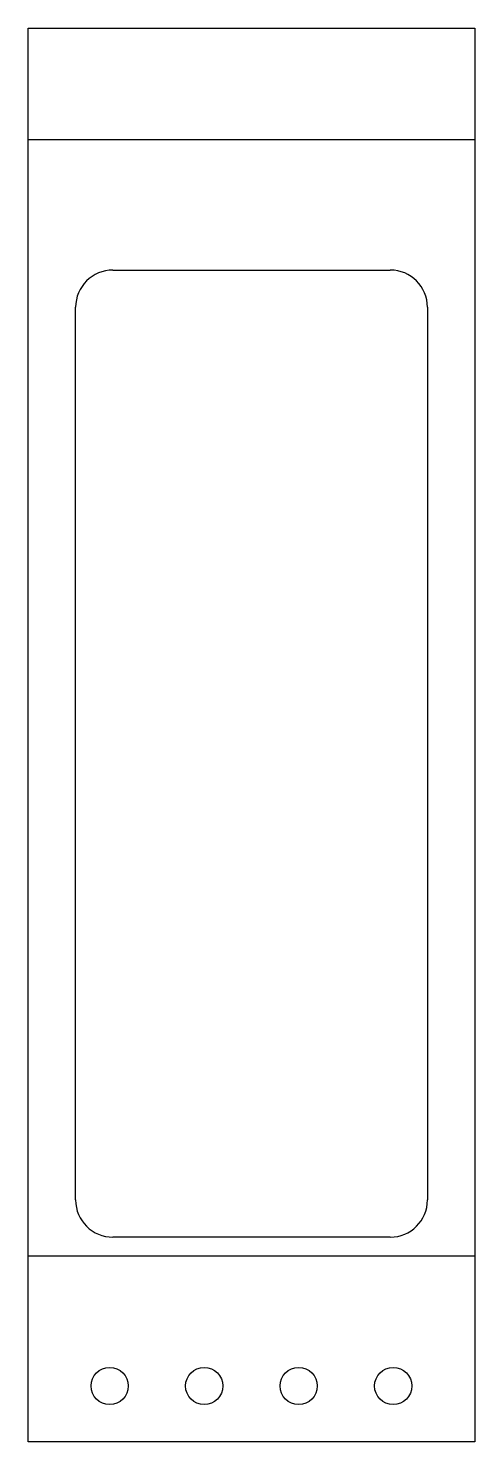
# Model space of a CAD drawing. Extents: x 4.9 to 16.9, y 10.1 to 48.1.
import ezdxf

# ---------------------------------------------------------------- set-up
doc = ezdxf.new("R2010")
doc.units = 0
doc.layers.get('0').update_dxf_attribs({"linetype": 'CONTINUOUS'})
doc.layers.add('OLED', color=7, linetype='CONTINUOUS')

msp = doc.modelspace()

# ---------------------------------------------------------------- linework, layer by layer
for p, q in [((4.892, 10.079), (4.892, 48.079)), ((4.892, 48.079), (16.892, 48.079)), ((16.892, 48.079), (16.892, 10.079)), ((16.892, 45.079), (4.892, 45.079)), ((7.166, 41.579), (14.622, 41.579)), ((6.166, 16.579), (6.166, 40.579)), ((15.622, 40.579), (15.622, 16.579)), ((14.622, 15.579), (7.166, 15.579)), ((4.892, 15.079), (16.892, 15.079)), ((16.892, 10.079), (4.892, 10.079)), ((16.892, 10.079), (4.892, 10.079))]:
    msp.add_line(p, q)
at = {"linetype": 'CONTINUOUS'}
for centre in [(7.081, 11.578), (9.621, 11.578), (12.161, 11.578), (14.701, 11.578)]:
    msp.add_circle(centre, 0.5, dxfattribs=at)
for centre, start, end in [((7.166, 40.579), 90, 180), ((14.622, 40.579), 0, 90), ((7.166, 16.579), 180, 270), ((14.622, 16.579), 270, 0)]:
    msp.add_arc(centre, 1, start, end)
at = {"layer": 'OLED', "color": 7}
msp.add_lwpolyline([(4.892, 48.079), (16.892, 48.079), (16.892, 45.079), (4.892, 45.079), (4.892, 48.079)], dxfattribs=at)

doc.saveas('drawing.dxf')
